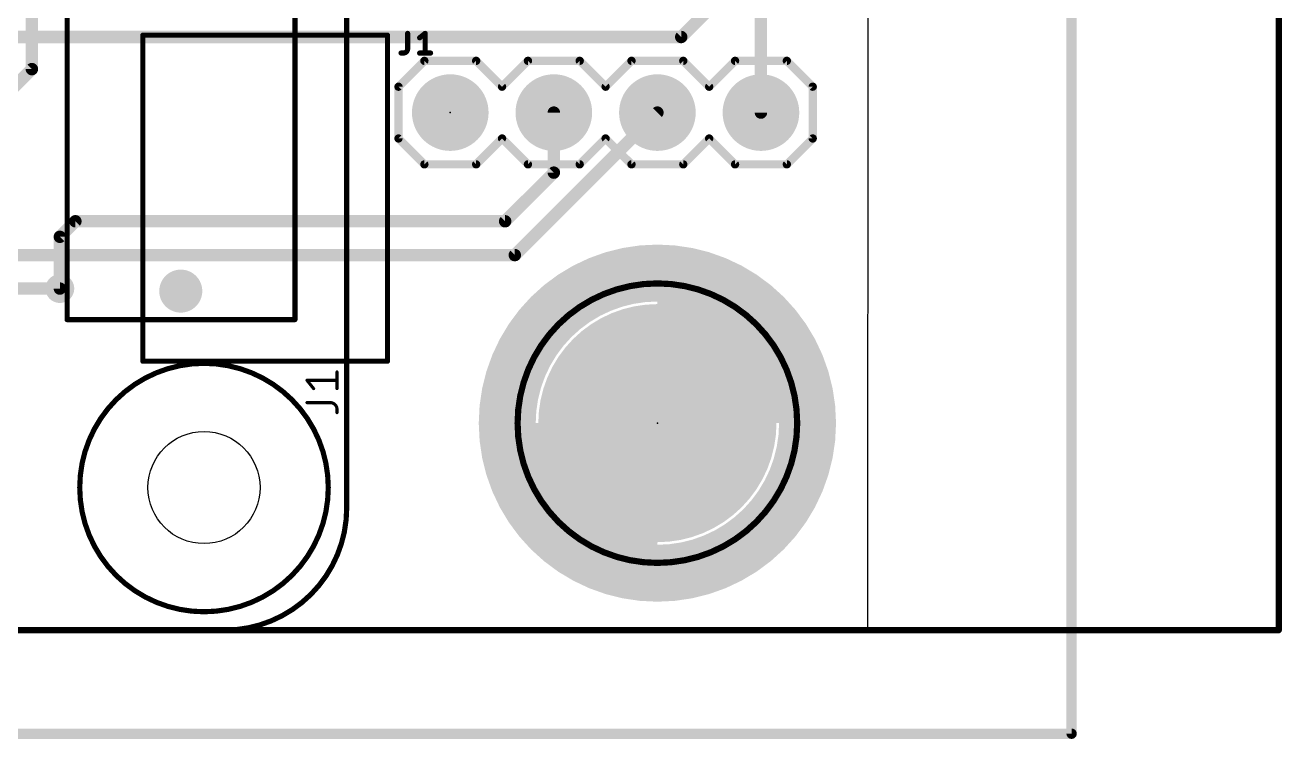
# Model space of a CAD drawing. Extents: x 11.3 to 101.7, y 6.2 to 96.
# Drawn here: x 70.85 to 101.68, y 6.22 to 23.74 of the extents above; entities that cross this region are included whole.
import ezdxf

# ---------------------------------------------------------------- set-up
doc = ezdxf.new("R2010")
doc.units = 0
for name, color, linetype in [('1', 12, 'CONTINUOUS'), ('16', 132, 'CONTINUOUS'), ('17', 110, 'CONTINUOUS'), ('18', 110, 'CONTINUOUS'), ('20', 31, 'CONTINUOUS'), ('21', 253, 'CONTINUOUS'), ('23', 53, 'CONTINUOUS'), ('25', 253, 'CONTINUOUS'), ('39', 12, 'CONTINUOUS'), ('40', 132, 'CONTINUOUS'), ('43', 110, 'CONTINUOUS'), ('49', 253, 'CONTINUOUS'), ('51', 253, 'CONTINUOUS')]:
    doc.layers.add(name, color=color, linetype=linetype)

# ---------------------------------------------------------------- blocks, each defined once
blk = doc.blocks.new('ROUNDP')
at = {"const_width": 0.5}
blk.add_lwpolyline([(0, -0.25, 1), (0, 0.25, 1), (0, -0.25)], format="xyb", dxfattribs=at)
blk = doc.blocks.new('RECT')
blk.add_solid([(-0.5, -0.5), (0.5, -0.5), (-0.5, 0.5), (0.5, 0.5)])
blk = doc.blocks.new('ROUNDV')
at = {"const_width": 0.5}
blk.add_lwpolyline([(0, -0.25, 1), (0, 0.25, 1), (0, -0.25)], format="xyb", dxfattribs=at)

msp = doc.modelspace()

# ---------------------------------------------------------------- linework, layer by layer
at = {"layer": '1'}
for points, const_width in [([(101.6, 8.89), (101.6, 77.7748)], 0.1524), ([(86.9442, 23.4442), (88.9, 25.4)], 0.3048), ([(86.9442, 23.4442), (68.7832, 23.4442)], 0.3048), ([(83.82, 20.1168), (83.82, 21.59)], 0.3048), ([(82.6262, 18.923), (83.82, 20.1168)], 0.3048), ([(71.7042, 18.542), (72.0852, 18.923)], 0.3048), ([(72.0852, 18.923), (82.6262, 18.923)], 0.3048), ([(71.7042, 17.272), (71.7042, 18.542)], 0.3048), ([(11.43, 8.89), (101.6, 8.89)], 0.1524)]:
    msp.add_lwpolyline(points, dxfattribs=dict(at, const_width=const_width))
for points, const_width in [([(86.8903, 23.4981, 1), (86.9981, 23.3903)], 0.1524), ([(86.9442, 23.368, 1), (86.9442, 23.5204)], 0.1524), ([(83.8962, 21.59, 1), (83.7438, 21.59)], 0.1524), ([(83.7438, 20.1168, 1), (83.8962, 20.1168)], 0.1524), ([(83.8739, 20.0629, 1), (83.7661, 20.1707)], 0.1524), ([(72.0852, 18.9992, 1), (72.0852, 18.8468)], 0.1524), ([(72.1391, 18.8691, 1), (72.0313, 18.9769)], 0.1524), ([(82.5723, 18.9769, 1), (82.6801, 18.8691)], 0.1524), ([(82.6262, 18.8468, 1), (82.6262, 18.9992)], 0.1524), ([(71.7804, 18.542, 1), (71.628, 18.542)], 0.1524), ([(71.6503, 18.5959, 1), (71.7581, 18.4881)], 0.1524), ([(71.628, 17.272, 1), (71.7804, 17.272)], 0.1524), ([(101.6, 8.8519, 1), (101.6, 8.9281)], 0.0762), ([(101.5619, 8.89, 1), (101.6381, 8.89)], 0.0762)]:
    msp.add_lwpolyline(points, format="xyb", dxfattribs=dict(at, const_width=const_width))
at = {"layer": '16'}
for points, const_width in [([(96.52, 6.35), (96.52, 81.28)], 0.254), ([(88.9, 25.4), (88.9, 21.59)], 0.3048), ([(71.0184, 22.6568), (71.0184, 24.0284)], 0.3048), ([(68.2244, 19.8628), (71.0184, 22.6568)], 0.3048), ([(82.8634, 18.0934), (86.36, 21.59)], 0.3048), ([(54.9234, 18.0934), (82.8634, 18.0934)], 0.3048), ([(71.7042, 17.272), (62.865, 17.272)], 0.3048), ([(11.43, 6.35), (96.52, 6.35)], 0.254)]:
    msp.add_lwpolyline(points, dxfattribs=dict(at, const_width=const_width))
for points, const_width in [([(71.0723, 22.6029, 1), (70.9645, 22.7107)], 0.1524), ([(70.9422, 22.6568, 1), (71.0946, 22.6568)], 0.1524), ([(86.4139, 21.5361, 1), (86.3061, 21.6439)], 0.1524), ([(88.8238, 21.59, 1), (88.9762, 21.59)], 0.1524), ([(82.8095, 18.1473, 1), (82.9173, 18.0395)], 0.1524), ([(82.8634, 18.0172, 1), (82.8634, 18.1696)], 0.1524), ([(71.7042, 17.1958, 1), (71.7042, 17.3482)], 0.1524), ([(96.52, 6.2865, 1), (96.52, 6.4135)], 0.127), ([(96.4565, 6.35, 1), (96.5835, 6.35)], 0.127)]:
    msp.add_lwpolyline(points, format="xyb", dxfattribs=dict(at, const_width=const_width))
at = {"layer": '20'}
for p, q in [((91.5216, 8.89), (91.5724, 74.1682)), ((13.97, 8.89), (91.5216, 8.89))]:
    msp.add_line(p, q, dxfattribs=at)
msp.add_circle((75.24, 12.39), 1.375, dxfattribs=at)
at = {"layer": '21'}
for points, const_width in [([(71.882, 16.51), (71.882, 34.3154)], 0.127), ([(77.47, 16.51), (77.47, 24.13)], 0.127), ([(80.645, 22.86), (80.01, 22.225)], 0.2032), ([(80.645, 22.86), (81.915, 22.86)], 0.2032), ([(81.915, 22.86), (82.55, 22.225)], 0.2032), ([(82.55, 22.225), (83.185, 22.86)], 0.2032), ([(83.185, 22.86), (84.455, 22.86)], 0.2032), ([(84.455, 22.86), (85.09, 22.225)], 0.2032), ([(85.09, 22.225), (85.725, 22.86)], 0.2032), ([(85.725, 22.86), (86.995, 22.86)], 0.2032), ([(86.995, 22.86), (87.63, 22.225)], 0.2032), ([(88.265, 22.86), (87.63, 22.225)], 0.2032), ([(88.265, 22.86), (89.535, 22.86)], 0.2032), ([(89.535, 22.86), (90.17, 22.225)], 0.2032), ([(80.01, 22.225), (80.01, 20.955)], 0.2032), ([(90.17, 22.225), (90.17, 20.955)], 0.2032), ([(80.01, 20.955), (80.645, 20.32)], 0.2032), ([(82.55, 20.955), (81.915, 20.32)], 0.2032), ([(83.185, 20.32), (82.55, 20.955)], 0.2032), ([(85.09, 20.955), (84.455, 20.32)], 0.2032), ([(85.725, 20.32), (85.09, 20.955)], 0.2032), ([(87.63, 20.955), (86.995, 20.32)], 0.2032), ([(87.63, 20.955), (88.265, 20.32)], 0.2032), ([(90.17, 20.955), (89.535, 20.32)], 0.2032), ([(81.915, 20.32), (80.645, 20.32)], 0.2032), ([(84.455, 20.32), (83.185, 20.32)], 0.2032), ([(86.995, 20.32), (85.725, 20.32)], 0.2032), ([(89.535, 20.32), (88.265, 20.32)], 0.2032), ([(77.47, 16.51), (71.882, 16.51)], 0.127)]:
    msp.add_lwpolyline(points, dxfattribs=dict(at, const_width=const_width))
for points, const_width in [([(80.645, 22.9108, 1), (80.645, 22.8092)], 0.1016), ([(80.6809, 22.8241, 1), (80.6091, 22.8959)], 0.1016), ([(81.9509, 22.8959, 1), (81.8791, 22.8241)], 0.1016), ([(81.915, 22.8092, 1), (81.915, 22.9108)], 0.1016), ([(83.185, 22.9108, 1), (83.185, 22.8092)], 0.1016), ([(83.2209, 22.8241, 1), (83.1491, 22.8959)], 0.1016), ([(84.4909, 22.8959, 1), (84.4191, 22.8241)], 0.1016), ([(84.455, 22.8092, 1), (84.455, 22.9108)], 0.1016), ([(85.725, 22.9108, 1), (85.725, 22.8092)], 0.1016), ([(85.7609, 22.8241, 1), (85.6891, 22.8959)], 0.1016), ([(87.0309, 22.8959, 1), (86.9591, 22.8241)], 0.1016), ([(86.995, 22.8092, 1), (86.995, 22.9108)], 0.1016), ([(88.265, 22.9108, 1), (88.265, 22.8092)], 0.1016), ([(88.3009, 22.8241, 1), (88.2291, 22.8959)], 0.1016), ([(89.5709, 22.8959, 1), (89.4991, 22.8241)], 0.1016), ([(89.535, 22.8092, 1), (89.535, 22.9108)], 0.1016), ([(80.0608, 22.225, 1), (79.9592, 22.225)], 0.1016), ([(79.9741, 22.2609, 1), (80.0459, 22.1891)], 0.1016), ([(82.5141, 22.2609, 1), (82.5859, 22.1891)], 0.1016), ([(82.5141, 22.1891, 1), (82.5859, 22.2609)], 0.1016), ([(85.0541, 22.2609, 1), (85.1259, 22.1891)], 0.1016), ([(85.0541, 22.1891, 1), (85.1259, 22.2609)], 0.1016), ([(87.5941, 22.2609, 1), (87.6659, 22.1891)], 0.1016), ([(87.5941, 22.1891, 1), (87.6659, 22.2609)], 0.1016), ([(90.2208, 22.225, 1), (90.1192, 22.225)], 0.1016), ([(90.1341, 22.1891, 1), (90.2059, 22.2609)], 0.1016), ([(80.0459, 20.9909, 1), (79.9741, 20.9191)], 0.1016), ([(79.9592, 20.955, 1), (80.0608, 20.955)], 0.1016), ([(82.5859, 20.9909, 1), (82.5141, 20.9191)], 0.1016), ([(82.5859, 20.9191, 1), (82.5141, 20.9909)], 0.1016), ([(85.1259, 20.9909, 1), (85.0541, 20.9191)], 0.1016), ([(85.1259, 20.9191, 1), (85.0541, 20.9909)], 0.1016), ([(87.6659, 20.9909, 1), (87.5941, 20.9191)], 0.1016), ([(87.6659, 20.9191, 1), (87.5941, 20.9909)], 0.1016), ([(90.1192, 20.955, 1), (90.2208, 20.955)], 0.1016), ([(90.2059, 20.9191, 1), (90.1341, 20.9909)], 0.1016), ([(80.645, 20.3708, 1), (80.645, 20.2692)], 0.1016), ([(80.6091, 20.2841, 1), (80.6809, 20.3559)], 0.1016), ([(81.8791, 20.3559, 1), (81.9509, 20.2841)], 0.1016), ([(81.915, 20.2692, 1), (81.915, 20.3708)], 0.1016), ([(83.185, 20.3708, 1), (83.185, 20.2692)], 0.1016), ([(83.1491, 20.2841, 1), (83.2209, 20.3559)], 0.1016), ([(84.4191, 20.3559, 1), (84.4909, 20.2841)], 0.1016), ([(84.455, 20.2692, 1), (84.455, 20.3708)], 0.1016), ([(85.725, 20.3708, 1), (85.725, 20.2692)], 0.1016), ([(85.6891, 20.2841, 1), (85.7609, 20.3559)], 0.1016), ([(86.9591, 20.3559, 1), (87.0309, 20.2841)], 0.1016), ([(86.995, 20.2692, 1), (86.995, 20.3708)], 0.1016), ([(88.265, 20.3708, 1), (88.265, 20.2692)], 0.1016), ([(88.2291, 20.2841, 1), (88.3009, 20.3559)], 0.1016), ([(89.4991, 20.3559, 1), (89.5709, 20.2841)], 0.1016), ([(89.535, 20.2692, 1), (89.535, 20.3708)], 0.1016), ([(86.36, 10.541, 1), (86.36, 17.399, 1), (86.36, 10.541)], 0.1524), ([(71.882, 16.5418, 1), (71.882, 16.4783)], 0.0635), ([(71.8503, 16.51, 1), (71.9138, 16.51)], 0.0635), ([(77.4382, 16.51, 1), (77.5018, 16.51)], 0.0635), ([(77.47, 16.4783, 1), (77.47, 16.5418)], 0.0635), ([(86.36, 12.07, 1), (86.36, 15.87, 1), (86.36, 12.07)], 0.2032)]:
    msp.add_lwpolyline(points, format="xyb", dxfattribs=dict(at, const_width=const_width))
at = {"layer": '23'}
for p in [(81.28, 21.59), (77.47, 16.51), (86.36, 13.97), (78.74, 8.89)]:
    msp.add_point(p, dxfattribs=at)
at = {"layer": '25', "const_width": 0.127}
for points in [[(80.2344, 23.5331), (80.2344, 23.1577)], [(80.5292, 23.4259), (80.6632, 23.5331)], [(80.6632, 23.5331), (80.6632, 23.0505)], [(80.1271, 23.0505), (80.0735, 23.0505)], [(80.5292, 23.0505), (80.7973, 23.0505)]]:
    msp.add_lwpolyline(points, dxfattribs=at)
at = {"layer": '25'}
for points, const_width in [([(80.2661, 23.5331, 1), (80.2026, 23.5331)], 0.0635), ([(80.5093, 23.4506, 1), (80.549, 23.4011)], 0.0635), ([(80.695, 23.5331, 1), (80.6315, 23.5331)], 0.0635), ([(80.683, 23.5083, 1), (80.6434, 23.5579)], 0.0635), ([(80.1271, 23.0505, 0.4142), (80.2344, 23.1577)], 0.127), ([(80.2661, 23.1577, 1), (80.2026, 23.1577)], 0.0635), ([(80.2026, 23.1577, 1), (80.2661, 23.1577)], 0.0635), ([(80.0735, 23.0822, 1), (80.0735, 23.0188)], 0.0635), ([(80.1271, 23.0822, 1), (80.1271, 23.0188)], 0.0635), ([(80.1271, 23.0188, 1), (80.1271, 23.0822)], 0.0635), ([(80.5292, 23.0822, 1), (80.5292, 23.0188)], 0.0635), ([(80.6315, 23.0505, 1), (80.695, 23.0505)], 0.0635), ([(80.7973, 23.0188, 1), (80.7973, 23.0822)], 0.0635)]:
    msp.add_lwpolyline(points, format="xyb", dxfattribs=dict(at, const_width=const_width))
at = {"layer": '39', "const_width": 1.397}
msp.add_lwpolyline([(86.36, 10.287, 1), (86.36, 17.653, 1), (86.36, 10.287)], format="xyb", dxfattribs=at)
at = {"layer": '40', "const_width": 1.397}
msp.add_lwpolyline([(86.36, 10.287, 1), (86.36, 17.653, 1), (86.36, 10.287)], format="xyb", dxfattribs=at)
at = {"layer": '43', "const_width": 1.016}
msp.add_lwpolyline([(86.36, 10.414, 1), (86.36, 17.526, 1), (86.36, 10.414)], format="xyb", dxfattribs=at)
at = {"layer": '49'}
for points, const_width in [([(78.74, 11.89), (78.74, 90.89)], 0.127), ([(73.74, 23.49), (73.74, 15.49)], 0.127), ([(79.74, 23.49), (73.74, 23.49)], 0.127), ([(73.74, 15.49), (73.74, 23.49)], 0.127), ([(73.74, 23.49), (78.64, 23.49)], 0.127), ([(79.74, 15.49), (79.74, 23.49)], 0.127), ([(73.74, 15.49), (79.74, 15.49)], 0.127), ([(78.64, 15.49), (73.74, 15.49)], 0.127), ([(78.5019, 14.8171), (78.5019, 15.2263)], 0.0762), ([(77.929, 14.8171), (77.7653, 15.0217)], 0.0762), ([(77.7653, 15.0217), (78.5019, 15.0217)], 0.0762), ([(77.7653, 14.4736), (78.3382, 14.4736)], 0.0762), ([(78.5019, 14.3099), (78.5019, 14.2281)], 0.0762), ([(25.74, 8.89), (75.74, 8.89)], 0.127)]:
    msp.add_lwpolyline(points, dxfattribs=dict(at, const_width=const_width))
for points, const_width in [([(73.7718, 23.49, 1), (73.7083, 23.49)], 0.0635), ([(73.74, 23.5218, 1), (73.74, 23.4583)], 0.0635), ([(73.7718, 23.49, 1), (73.7083, 23.49)], 0.0635), ([(73.74, 23.5218, 1), (73.74, 23.4583)], 0.0635), ([(78.64, 23.4583, 1), (78.64, 23.5218)], 0.0635), ([(79.7718, 23.49, 1), (79.7083, 23.49)], 0.0635), ([(79.74, 23.4583, 1), (79.74, 23.5218)], 0.0635), ([(73.74, 15.5218, 1), (73.74, 15.4582)], 0.0635), ([(73.74, 15.5218, 1), (73.74, 15.4582)], 0.0635), ([(73.7083, 15.49, 1), (73.7718, 15.49)], 0.0635), ([(73.7083, 15.49, 1), (73.7718, 15.49)], 0.0635), ([(78.64, 15.4582, 1), (78.64, 15.5218)], 0.0635), ([(79.7083, 15.49, 1), (79.7718, 15.49)], 0.0635), ([(79.74, 15.4582, 1), (79.74, 15.5218)], 0.0635), ([(78.5209, 15.2263, 1), (78.4829, 15.2263)], 0.0381), ([(77.7802, 15.0336, 1), (77.7504, 15.0098)], 0.0381), ([(77.7653, 15.0407, 1), (77.7653, 15.0026)], 0.0381), ([(77.9141, 14.8052, 1), (77.9439, 14.829)], 0.0381), ([(78.4829, 14.8171, 1), (78.5209, 14.8171)], 0.0381), ([(78.5019, 15.0026, 1), (78.5019, 15.0407)], 0.0381), ([(77.7653, 14.4927, 1), (77.7653, 14.4546)], 0.0381), ([(78.5019, 14.3099, 0.4142), (78.3382, 14.4736)], 0.0762), ([(78.3382, 14.4927, 1), (78.3382, 14.4546)], 0.0381), ([(78.3382, 14.4546, 1), (78.3382, 14.4927)], 0.0381), ([(78.5209, 14.3099, 1), (78.4829, 14.3099)], 0.0381), ([(78.4829, 14.3099, 1), (78.5209, 14.3099)], 0.0381), ([(78.4829, 14.2281, 1), (78.5209, 14.2281)], 0.0381), ([(75.74, 8.89, 0.4142), (78.74, 11.89)], 0.127), ([(78.7718, 11.89, 1), (78.7083, 11.89)], 0.0635), ([(78.7083, 11.89, 1), (78.7718, 11.89)], 0.0635), ([(75.74, 8.9218, 1), (75.74, 8.8582)], 0.0635), ([(75.74, 8.8582, 1), (75.74, 8.9218)], 0.0635)]:
    msp.add_lwpolyline(points, format="xyb", dxfattribs=dict(at, const_width=const_width))
at = {"layer": '51'}
for points, const_width in [([(88.519, 13.97, 0.4142), (86.36, 16.129)], 2.4892), ([(75.24, 9.3421, 1), (75.24, 15.438, 1), (75.24, 9.3421)], 0.127), ([(84.201, 13.97, 0.4142), (86.36, 11.811)], 2.4892), ([(86.36, 13.208, 1), (86.36, 14.732, 1), (86.36, 13.208)], 0.4572)]:
    msp.add_lwpolyline(points, format="xyb", dxfattribs=dict(at, const_width=const_width))

# ---------------------------------------------------------------- block references
at = {"layer": '17', "rotation": 90}
for p, xscale, yscale in [((81.28, 21.59), 1.8796, 1.8796), ((81.28, 21.59), 1.8796, 1.8796), ((83.82, 21.59), 1.8796, 1.8796), ((83.82, 21.59), 1.8796, 1.8796), ((86.36, 21.59), 1.8796, 1.8796), ((86.36, 21.59), 1.8796, 1.8796), ((88.9, 21.59), 1.8796, 1.8796), ((88.9, 21.59), 1.8796, 1.8796), ((74.67, 17.21), 1.0556, 1.0556), ((74.67, 17.21), 1.0556, 1.0556)]:
    msp.add_blockref('ROUNDP', p, dxfattribs=dict(at, xscale=xscale, yscale=yscale))
at = {"layer": '17', "xscale": 5.842, "yscale": 5.842}
msp.add_blockref('ROUNDP', (86.36, 13.97), dxfattribs=at)
msp.add_blockref('ROUNDP', (86.36, 13.97), dxfattribs=at)
at = {"layer": '18', "xscale": 0.7056, "yscale": 0.7056}
msp.add_blockref('ROUNDV', (71.7042, 17.272), dxfattribs=at)
msp.add_blockref('ROUNDV', (71.7042, 17.272), dxfattribs=at)
at = {"layer": '51', "xscale": 0.508, "yscale": 0.508}
for p in [(81.28, 21.59), (83.82, 21.59), (86.36, 21.59), (88.9, 21.59)]:
    msp.add_blockref('RECT', p, dxfattribs=at)

doc.saveas('drawing.dxf')
